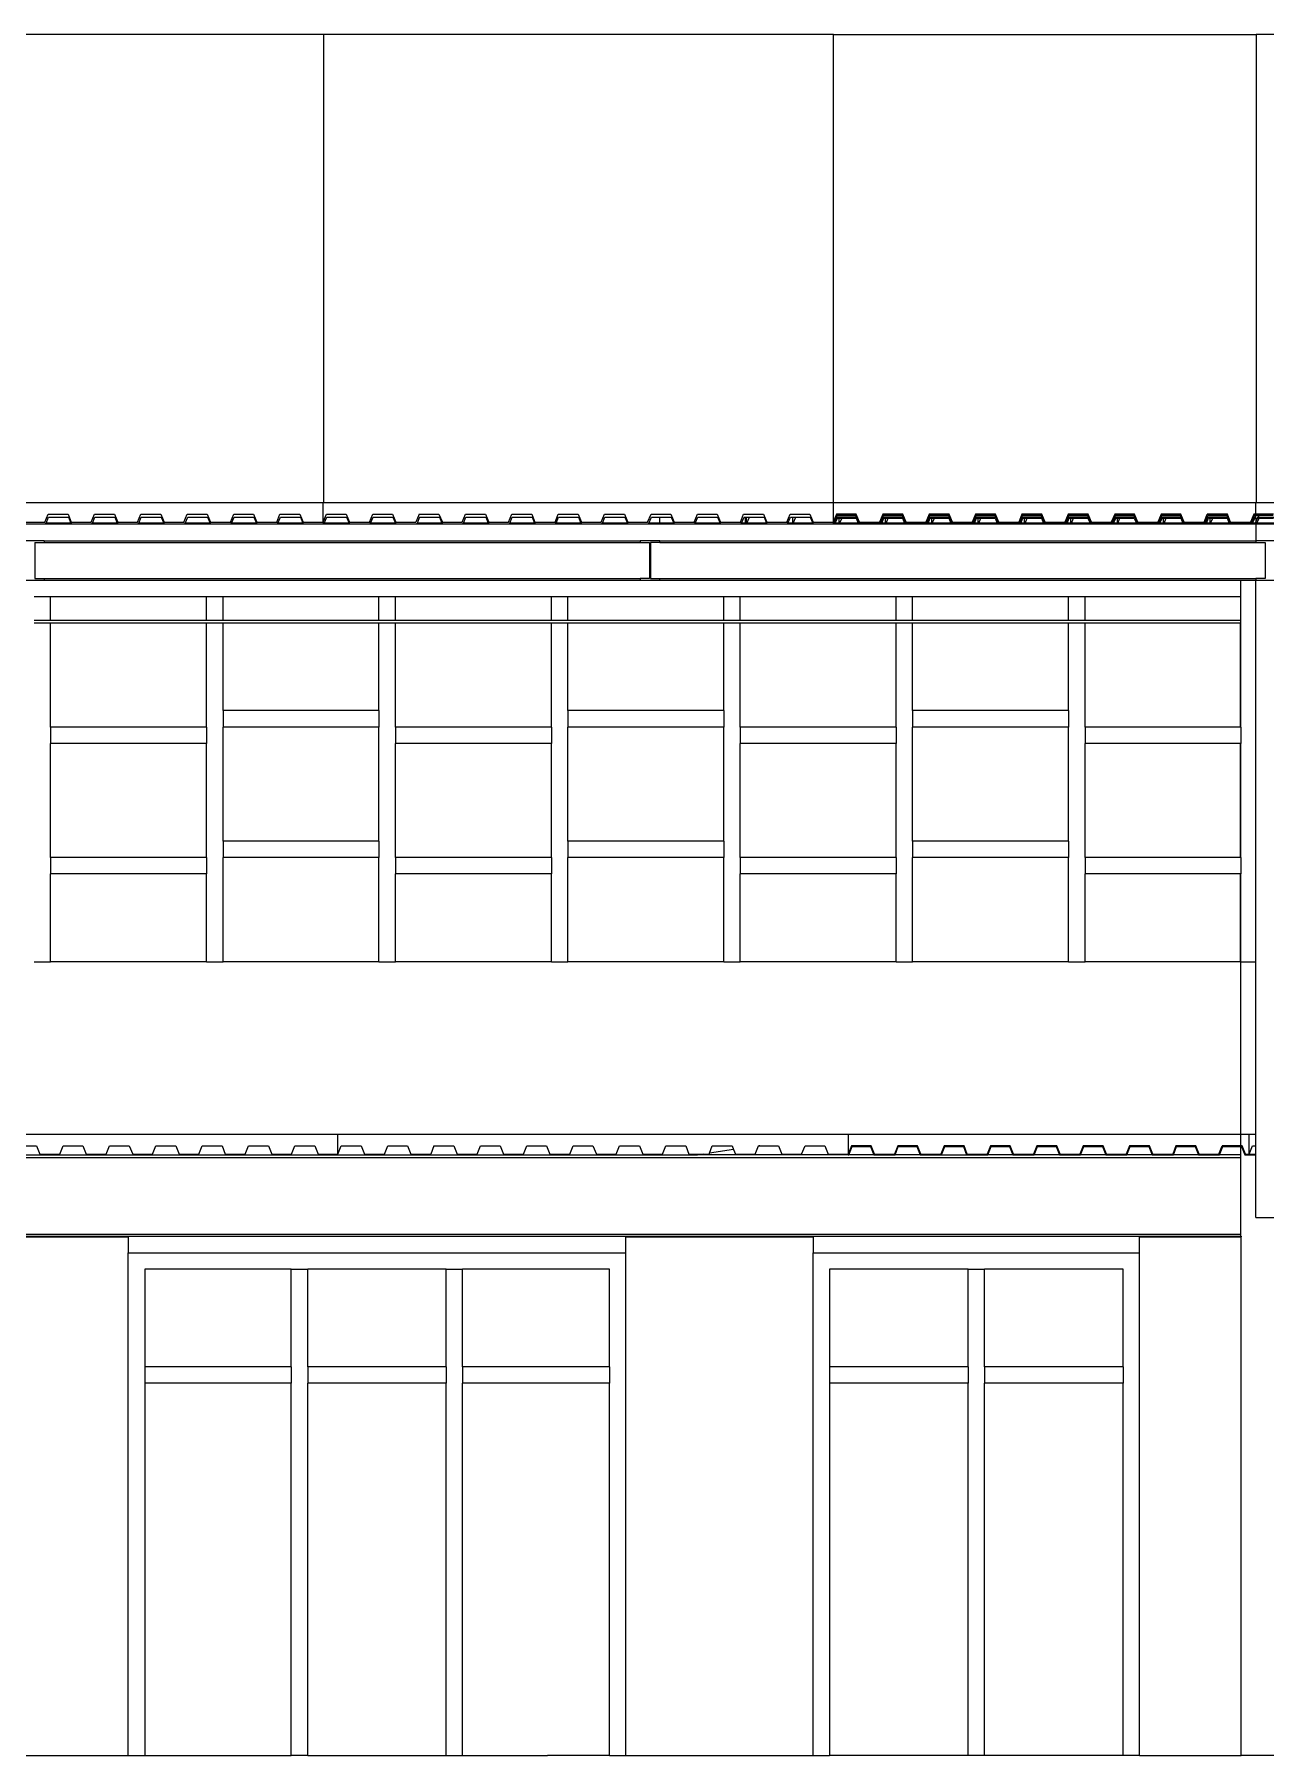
# Model space of a CAD drawing. Header units: metres. Extents: x -59 to 59, y -13 to 12.
# Drawn here: x -14.03 to -6.53, y 1.99 to 12.47 of the extents above; entities that cross this region are included whole.
import ezdxf

# ---------------------------------------------------------------- set-up
doc = ezdxf.new("R2010")
doc.units = ezdxf.units.M
doc.layers.add('SectionCutEdges', color=7, linetype='Continuous')

msp = doc.modelspace()

# ---------------------------------------------------------------- linework, layer by layer
for p, q in [((-12.269, 12.467), (-15.376, 12.467)), ((-12.269, 12.467), (-12.269, 9.616)), ((-9.163, 12.467), (-12.269, 12.467)), ((-9.163, 9.616), (-9.163, 12.467)), ((-9.163, 12.467), (-6.589, 12.467)), ((-6.589, 12.467), (-6.589, 9.616)), ((-6.47, 12.467), (-6.589, 12.467)), ((-15.376, 9.616), (-12.272, 9.616)), ((-13.966, 9.496), (-13.946, 9.546)), ((-13.946, 9.546), (-13.825, 9.546)), ((-13.825, 9.546), (-13.805, 9.496)), ((-13.684, 9.496), (-13.663, 9.546)), ((-13.663, 9.546), (-13.542, 9.546)), ((-13.542, 9.546), (-13.522, 9.496)), ((-13.401, 9.496), (-13.381, 9.546)), ((-13.381, 9.546), (-13.26, 9.546)), ((-13.26, 9.546), (-13.24, 9.496)), ((-13.119, 9.496), (-13.099, 9.546)), ((-13.099, 9.546), (-12.978, 9.546)), ((-12.978, 9.546), (-12.957, 9.496)), ((-12.836, 9.496), (-12.816, 9.546)), ((-12.816, 9.546), (-12.695, 9.546)), ((-12.695, 9.546), (-12.675, 9.496)), ((-12.554, 9.496), (-12.534, 9.546)), ((-12.534, 9.546), (-12.413, 9.546)), ((-12.413, 9.546), (-12.393, 9.496)), ((-12.272, 9.496), (-12.272, 9.616)), ((-12.272, 9.616), (-12.269, 9.616)), ((-12.269, 9.616), (-9.165, 9.616)), ((-12.269, 9.502), (-12.251, 9.546)), ((-12.251, 9.546), (-12.13, 9.546)), ((-12.13, 9.546), (-12.11, 9.496)), ((-11.989, 9.496), (-11.969, 9.546)), ((-11.969, 9.546), (-11.848, 9.546)), ((-11.848, 9.546), (-11.828, 9.496)), ((-11.687, 9.546), (-11.707, 9.496)), ((-11.687, 9.546), (-11.566, 9.546)), ((-11.566, 9.546), (-11.545, 9.496)), ((-11.424, 9.496), (-11.404, 9.546)), ((-11.404, 9.546), (-11.283, 9.546)), ((-11.283, 9.546), (-11.263, 9.496)), ((-11.142, 9.496), (-11.122, 9.546)), ((-11.122, 9.546), (-11.001, 9.546)), ((-11.001, 9.546), (-10.981, 9.496)), ((-10.859, 9.496), (-10.839, 9.546)), ((-10.839, 9.546), (-10.718, 9.546)), ((-10.718, 9.546), (-10.698, 9.496)), ((-10.577, 9.496), (-10.557, 9.546)), ((-10.557, 9.546), (-10.436, 9.546)), ((-10.436, 9.546), (-10.416, 9.496)), ((-10.295, 9.496), (-10.274, 9.546)), ((-10.274, 9.546), (-10.153, 9.546)), ((-10.153, 9.546), (-10.133, 9.496)), ((-10.012, 9.496), (-9.992, 9.546)), ((-9.992, 9.546), (-9.871, 9.546)), ((-9.871, 9.546), (-9.851, 9.496)), ((-9.73, 9.496), (-9.71, 9.546)), ((-9.71, 9.546), (-9.589, 9.546)), ((-9.589, 9.546), (-9.568, 9.496)), ((-9.447, 9.496), (-9.427, 9.546)), ((-9.427, 9.546), (-9.306, 9.546)), ((-9.306, 9.546), (-9.286, 9.496)), ((-9.165, 9.616), (-9.165, 9.496)), ((-9.165, 9.616), (-9.163, 9.616)), ((-9.145, 9.546), (-9.165, 9.496)), ((-9.163, 9.616), (-6.591, 9.616)), ((-9.161, 9.49), (-9.141, 9.54)), ((-9.024, 9.546), (-9.145, 9.546)), ((-9.141, 9.54), (-9.028, 9.54)), ((-9.028, 9.54), (-9.023, 9.528)), ((-9.004, 9.496), (-9.024, 9.546)), ((-8.862, 9.546), (-8.883, 9.496)), ((-8.879, 9.49), (-8.859, 9.54)), ((-8.741, 9.546), (-8.862, 9.546)), ((-8.859, 9.54), (-8.745, 9.54)), ((-8.745, 9.54), (-8.74, 9.528)), ((-8.721, 9.496), (-8.741, 9.546)), ((-8.58, 9.546), (-8.6, 9.496)), ((-8.596, 9.49), (-8.576, 9.54)), ((-8.459, 9.546), (-8.58, 9.546)), ((-8.576, 9.54), (-8.463, 9.54)), ((-8.463, 9.54), (-8.458, 9.528)), ((-8.439, 9.496), (-8.459, 9.546)), ((-8.298, 9.546), (-8.318, 9.496)), ((-8.314, 9.49), (-8.294, 9.54)), ((-8.177, 9.546), (-8.298, 9.546)), ((-8.294, 9.54), (-8.18, 9.54)), ((-8.18, 9.54), (-8.175, 9.528)), ((-8.156, 9.496), (-8.177, 9.546)), ((-8.015, 9.546), (-8.035, 9.496)), ((-8.031, 9.49), (-8.011, 9.54)), ((-7.894, 9.546), (-8.015, 9.546)), ((-8.011, 9.54), (-7.898, 9.54)), ((-7.898, 9.54), (-7.893, 9.528)), ((-7.874, 9.496), (-7.894, 9.546)), ((-7.733, 9.546), (-7.753, 9.496)), ((-7.749, 9.49), (-7.729, 9.54)), ((-7.612, 9.546), (-7.733, 9.546)), ((-7.729, 9.54), (-7.616, 9.54)), ((-7.616, 9.54), (-7.611, 9.528)), ((-7.592, 9.496), (-7.612, 9.546)), ((-7.45, 9.546), (-7.471, 9.496)), ((-7.467, 9.49), (-7.446, 9.54)), ((-7.329, 9.546), (-7.45, 9.546)), ((-7.446, 9.54), (-7.333, 9.54)), ((-7.333, 9.54), (-7.328, 9.528)), ((-7.309, 9.496), (-7.329, 9.546)), ((-7.168, 9.546), (-7.188, 9.496)), ((-7.184, 9.49), (-7.164, 9.54)), ((-7.047, 9.546), (-7.168, 9.546)), ((-7.164, 9.54), (-7.051, 9.54)), ((-7.051, 9.54), (-7.046, 9.528)), ((-7.027, 9.496), (-7.047, 9.546)), ((-6.906, 9.496), (-6.886, 9.546)), ((-6.902, 9.49), (-6.882, 9.54)), ((-6.764, 9.546), (-6.886, 9.546)), ((-6.882, 9.54), (-6.768, 9.54)), ((-6.768, 9.54), (-6.763, 9.528)), ((-6.744, 9.496), (-6.764, 9.546)), ((-6.603, 9.546), (-6.623, 9.496)), ((-6.619, 9.49), (-6.599, 9.54)), ((-6.591, 9.546), (-6.603, 9.546)), ((-6.599, 9.54), (-6.591, 9.54)), ((-6.591, 9.616), (-6.589, 9.616)), ((-6.591, 9.546), (-6.591, 9.616)), ((-6.571, 9.546), (-6.591, 9.546)), ((-6.591, 9.54), (-6.591, 9.546)), ((-6.591, 9.54), (-6.573, 9.54)), ((-6.591, 9.528), (-6.591, 9.54)), ((-6.589, 9.616), (-6.472, 9.616)), ((-6.578, 9.528), (-6.573, 9.54)), ((-6.573, 9.54), (-6.571, 9.546)), ((-6.573, 9.54), (-6.486, 9.54)), ((-6.482, 9.546), (-6.571, 9.546)), ((-14.087, 9.496), (-13.966, 9.496)), ((-13.962, 9.484), (-14.087, 9.484)), ((-13.962, 9.484), (-13.959, 9.49)), ((-13.804, 9.484), (-13.962, 9.484)), ((-13.959, 9.49), (-13.944, 9.528)), ((-13.807, 9.49), (-13.959, 9.49)), ((-13.944, 9.528), (-13.822, 9.528)), ((-13.822, 9.528), (-13.807, 9.49)), ((-13.807, 9.49), (-13.804, 9.484)), ((-13.805, 9.496), (-13.684, 9.496)), ((-13.679, 9.484), (-13.804, 9.484)), ((-13.679, 9.484), (-13.676, 9.49)), ((-13.522, 9.484), (-13.679, 9.484)), ((-13.676, 9.49), (-13.661, 9.528)), ((-13.525, 9.49), (-13.676, 9.49)), ((-13.661, 9.528), (-13.54, 9.528)), ((-13.54, 9.528), (-13.525, 9.49)), ((-13.525, 9.49), (-13.522, 9.484)), ((-13.522, 9.496), (-13.401, 9.496)), ((-13.397, 9.484), (-13.522, 9.484)), ((-13.397, 9.484), (-13.394, 9.49)), ((-13.24, 9.484), (-13.397, 9.484)), ((-13.394, 9.49), (-13.379, 9.528)), ((-13.242, 9.49), (-13.394, 9.49)), ((-13.379, 9.528), (-13.258, 9.528)), ((-13.258, 9.528), (-13.242, 9.49)), ((-13.242, 9.49), (-13.24, 9.484)), ((-13.24, 9.496), (-13.119, 9.496)), ((-13.114, 9.484), (-13.24, 9.484)), ((-13.114, 9.484), (-13.112, 9.49)), ((-12.957, 9.484), (-13.114, 9.484)), ((-13.112, 9.49), (-13.096, 9.528)), ((-12.96, 9.49), (-13.112, 9.49)), ((-13.096, 9.528), (-12.975, 9.528)), ((-12.975, 9.528), (-12.96, 9.49)), ((-12.96, 9.49), (-12.957, 9.484)), ((-12.957, 9.496), (-12.836, 9.496)), ((-12.832, 9.484), (-12.957, 9.484)), ((-12.832, 9.484), (-12.829, 9.49)), ((-12.675, 9.484), (-12.832, 9.484)), ((-12.829, 9.49), (-12.814, 9.528)), ((-12.678, 9.49), (-12.829, 9.49)), ((-12.814, 9.528), (-12.693, 9.528)), ((-12.693, 9.528), (-12.678, 9.49)), ((-12.678, 9.49), (-12.675, 9.484)), ((-12.675, 9.496), (-12.554, 9.496)), ((-12.55, 9.484), (-12.675, 9.484)), ((-12.55, 9.484), (-12.547, 9.49)), ((-12.392, 9.484), (-12.55, 9.484)), ((-12.547, 9.49), (-12.531, 9.528)), ((-12.395, 9.49), (-12.547, 9.49)), ((-12.531, 9.528), (-12.41, 9.528)), ((-12.41, 9.528), (-12.395, 9.49)), ((-12.395, 9.49), (-12.392, 9.484)), ((-12.393, 9.496), (-12.272, 9.496)), ((-12.269, 9.484), (-12.392, 9.484)), ((-12.272, 9.496), (-12.269, 9.502)), ((-12.269, 9.484), (-12.269, 9.502)), ((-12.267, 9.484), (-12.269, 9.484)), ((-12.267, 9.484), (-12.264, 9.49)), ((-12.11, 9.484), (-12.267, 9.484)), ((-12.264, 9.49), (-12.249, 9.528)), ((-12.113, 9.49), (-12.264, 9.49)), ((-12.249, 9.528), (-12.128, 9.528)), ((-12.128, 9.528), (-12.113, 9.49)), ((-12.113, 9.49), (-12.11, 9.484)), ((-12.11, 9.496), (-11.989, 9.496)), ((-11.985, 9.484), (-12.11, 9.484)), ((-11.985, 9.484), (-11.982, 9.49)), ((-11.828, 9.484), (-11.985, 9.484)), ((-11.982, 9.49), (-11.967, 9.528)), ((-11.83, 9.49), (-11.982, 9.49)), ((-11.967, 9.528), (-11.846, 9.528)), ((-11.846, 9.528), (-11.83, 9.49)), ((-11.83, 9.49), (-11.828, 9.484)), ((-11.828, 9.496), (-11.707, 9.496)), ((-11.702, 9.484), (-11.828, 9.484)), ((-11.699, 9.49), (-11.702, 9.484)), ((-11.545, 9.484), (-11.702, 9.484)), ((-11.684, 9.528), (-11.699, 9.49)), ((-11.548, 9.49), (-11.699, 9.49)), ((-11.684, 9.528), (-11.563, 9.528)), ((-11.563, 9.528), (-11.548, 9.49)), ((-11.548, 9.49), (-11.545, 9.484)), ((-11.545, 9.496), (-11.424, 9.496)), ((-11.42, 9.484), (-11.545, 9.484)), ((-11.42, 9.484), (-11.417, 9.49)), ((-11.263, 9.484), (-11.42, 9.484)), ((-11.417, 9.49), (-11.402, 9.528)), ((-11.266, 9.49), (-11.417, 9.49)), ((-11.402, 9.528), (-11.281, 9.528)), ((-11.281, 9.528), (-11.266, 9.49)), ((-11.266, 9.49), (-11.263, 9.484)), ((-11.263, 9.496), (-11.142, 9.496)), ((-11.137, 9.484), (-11.263, 9.484)), ((-11.137, 9.484), (-11.135, 9.49)), ((-10.98, 9.484), (-11.137, 9.484)), ((-11.135, 9.49), (-11.119, 9.528)), ((-10.983, 9.49), (-11.135, 9.49)), ((-11.119, 9.528), (-10.998, 9.528)), ((-10.998, 9.528), (-10.983, 9.49)), ((-10.983, 9.49), (-10.98, 9.484)), ((-10.981, 9.496), (-10.859, 9.496)), ((-10.855, 9.484), (-10.98, 9.484)), ((-10.855, 9.484), (-10.852, 9.49)), ((-10.698, 9.484), (-10.855, 9.484)), ((-10.852, 9.49), (-10.837, 9.528)), ((-10.701, 9.49), (-10.852, 9.49)), ((-10.837, 9.528), (-10.716, 9.528)), ((-10.716, 9.528), (-10.701, 9.49)), ((-10.701, 9.49), (-10.698, 9.484)), ((-10.698, 9.496), (-10.577, 9.496)), ((-10.573, 9.484), (-10.698, 9.484)), ((-10.573, 9.484), (-10.57, 9.49)), ((-10.415, 9.484), (-10.573, 9.484)), ((-10.57, 9.49), (-10.555, 9.528)), ((-10.418, 9.49), (-10.57, 9.49)), ((-10.555, 9.528), (-10.434, 9.528)), ((-10.434, 9.528), (-10.418, 9.49)), ((-10.418, 9.49), (-10.415, 9.484)), ((-10.416, 9.496), (-10.295, 9.496)), ((-10.29, 9.484), (-10.415, 9.484)), ((-10.29, 9.484), (-10.287, 9.49)), ((-10.133, 9.484), (-10.29, 9.484)), ((-10.287, 9.49), (-10.272, 9.528)), ((-10.221, 9.49), (-10.287, 9.49)), ((-10.272, 9.528), (-10.221, 9.528)), ((-10.221, 9.49), (-10.221, 9.528)), ((-10.221, 9.528), (-10.151, 9.528)), ((-10.136, 9.49), (-10.221, 9.49)), ((-10.151, 9.528), (-10.136, 9.49)), ((-10.136, 9.49), (-10.133, 9.484)), ((-10.133, 9.496), (-10.012, 9.496)), ((-10.008, 9.484), (-10.133, 9.484)), ((-10.008, 9.484), (-10.005, 9.49)), ((-9.851, 9.484), (-10.008, 9.484)), ((-10.005, 9.49), (-9.99, 9.528)), ((-9.853, 9.49), (-10.005, 9.49)), ((-9.99, 9.528), (-9.869, 9.528)), ((-9.869, 9.528), (-9.853, 9.49)), ((-9.853, 9.49), (-9.851, 9.484)), ((-9.851, 9.496), (-9.73, 9.496)), ((-9.725, 9.484), (-9.851, 9.484)), ((-9.725, 9.484), (-9.723, 9.49)), ((-9.568, 9.484), (-9.725, 9.484)), ((-9.723, 9.49), (-9.707, 9.528)), ((-9.695, 9.49), (-9.723, 9.49)), ((-9.707, 9.528), (-9.698, 9.528)), ((-9.698, 9.496), (-9.698, 9.528)), ((-9.698, 9.528), (-9.695, 9.528)), ((-9.698, 9.496), (-9.695, 9.502)), ((-9.695, 9.528), (-9.695, 9.502)), ((-9.695, 9.528), (-9.675, 9.528)), ((-9.695, 9.502), (-9.695, 9.49)), ((-9.69, 9.49), (-9.695, 9.49)), ((-9.69, 9.49), (-9.675, 9.528)), ((-9.571, 9.49), (-9.69, 9.49)), ((-9.675, 9.528), (-9.586, 9.528)), ((-9.586, 9.528), (-9.571, 9.49)), ((-9.571, 9.49), (-9.568, 9.484)), ((-9.568, 9.496), (-9.447, 9.496)), ((-9.443, 9.484), (-9.568, 9.484)), ((-9.443, 9.484), (-9.44, 9.49)), ((-9.286, 9.484), (-9.443, 9.484)), ((-9.44, 9.49), (-9.425, 9.528)), ((-9.413, 9.49), (-9.44, 9.49)), ((-9.425, 9.528), (-9.413, 9.528)), ((-9.413, 9.528), (-9.413, 9.49)), ((-9.413, 9.528), (-9.393, 9.528)), ((-9.408, 9.49), (-9.413, 9.49)), ((-9.408, 9.49), (-9.393, 9.528)), ((-9.289, 9.49), (-9.408, 9.49)), ((-9.393, 9.528), (-9.304, 9.528)), ((-9.304, 9.528), (-9.289, 9.49)), ((-9.289, 9.49), (-9.286, 9.484)), ((-9.286, 9.496), (-9.165, 9.496)), ((-9.163, 9.484), (-9.286, 9.484)), ((-9.165, 9.496), (-9.165, 9.49)), ((-9.165, 9.49), (-9.163, 9.49)), ((-9.163, 9.49), (-9.163, 9.484)), ((-9.163, 9.49), (-9.161, 9.49)), ((-9.161, 9.484), (-9.163, 9.484)), ((-9.142, 9.528), (-9.161, 9.484)), ((-9.154, 9.484), (-9.161, 9.484)), ((-9.16, 9.49), (-9.16, 9.493)), ((-9.154, 9.484), (-9.152, 9.49)), ((-9.01, 9.484), (-9.154, 9.484)), ((-9.152, 9.49), (-9.139, 9.522)), ((-9.131, 9.49), (-9.152, 9.49)), ((-9.023, 9.528), (-9.142, 9.528)), ((-9.139, 9.522), (-9.131, 9.522)), ((-9.131, 9.522), (-9.131, 9.49)), ((-9.131, 9.522), (-9.113, 9.522)), ((-9.126, 9.49), (-9.131, 9.49)), ((-9.113, 9.522), (-9.126, 9.49)), ((-9.012, 9.49), (-9.126, 9.49)), ((-9.113, 9.522), (-9.025, 9.522)), ((-9.025, 9.522), (-9.012, 9.49)), ((-9.023, 9.528), (-9.008, 9.49)), ((-9.012, 9.49), (-9.01, 9.484)), ((-9.003, 9.484), (-9.01, 9.484)), ((-9.008, 9.49), (-9.006, 9.49)), ((-9.003, 9.484), (-9.006, 9.49)), ((-9.006, 9.49), (-8.879, 9.49)), ((-9.004, 9.496), (-8.883, 9.496)), ((-8.878, 9.484), (-9.003, 9.484)), ((-8.86, 9.528), (-8.878, 9.484)), ((-8.872, 9.484), (-8.878, 9.484)), ((-8.872, 9.484), (-8.869, 9.49)), ((-8.727, 9.484), (-8.872, 9.484)), ((-8.869, 9.49), (-8.856, 9.522)), ((-8.848, 9.49), (-8.869, 9.49)), ((-8.74, 9.528), (-8.86, 9.528)), ((-8.856, 9.522), (-8.848, 9.522)), ((-8.848, 9.522), (-8.848, 9.49)), ((-8.848, 9.522), (-8.83, 9.522)), ((-8.843, 9.49), (-8.848, 9.49)), ((-8.843, 9.49), (-8.83, 9.522)), ((-8.73, 9.49), (-8.843, 9.49)), ((-8.83, 9.522), (-8.743, 9.522)), ((-8.743, 9.522), (-8.73, 9.49)), ((-8.74, 9.528), (-8.725, 9.49)), ((-8.73, 9.49), (-8.727, 9.484)), ((-8.721, 9.484), (-8.727, 9.484)), ((-8.725, 9.49), (-8.724, 9.49)), ((-8.721, 9.484), (-8.724, 9.49)), ((-8.724, 9.49), (-8.596, 9.49)), ((-8.721, 9.496), (-8.6, 9.496)), ((-8.596, 9.484), (-8.721, 9.484)), ((-8.578, 9.528), (-8.596, 9.484)), ((-8.589, 9.484), (-8.596, 9.484)), ((-8.589, 9.484), (-8.587, 9.49)), ((-8.445, 9.484), (-8.589, 9.484)), ((-8.587, 9.49), (-8.574, 9.522)), ((-8.566, 9.49), (-8.587, 9.49)), ((-8.458, 9.528), (-8.578, 9.528)), ((-8.574, 9.522), (-8.566, 9.522)), ((-8.566, 9.522), (-8.566, 9.49)), ((-8.566, 9.522), (-8.548, 9.522)), ((-8.561, 9.49), (-8.566, 9.49)), ((-8.561, 9.49), (-8.548, 9.522)), ((-8.448, 9.49), (-8.561, 9.49)), ((-8.548, 9.522), (-8.461, 9.522)), ((-8.461, 9.522), (-8.448, 9.49)), ((-8.458, 9.528), (-8.443, 9.49)), ((-8.448, 9.49), (-8.445, 9.484)), ((-8.439, 9.484), (-8.445, 9.484)), ((-8.443, 9.49), (-8.441, 9.49)), ((-8.439, 9.484), (-8.441, 9.49)), ((-8.441, 9.49), (-8.314, 9.49)), ((-8.439, 9.496), (-8.318, 9.496)), ((-8.313, 9.484), (-8.439, 9.484)), ((-8.295, 9.528), (-8.313, 9.484)), ((-8.307, 9.484), (-8.313, 9.484)), ((-8.307, 9.484), (-8.304, 9.49)), ((-8.162, 9.484), (-8.307, 9.484)), ((-8.304, 9.49), (-8.291, 9.522)), ((-8.283, 9.49), (-8.304, 9.49)), ((-8.175, 9.528), (-8.295, 9.528)), ((-8.291, 9.522), (-8.283, 9.522)), ((-8.283, 9.522), (-8.283, 9.49)), ((-8.283, 9.522), (-8.265, 9.522)), ((-8.278, 9.49), (-8.283, 9.49)), ((-8.278, 9.49), (-8.265, 9.522)), ((-8.165, 9.49), (-8.278, 9.49)), ((-8.265, 9.522), (-8.178, 9.522)), ((-8.178, 9.522), (-8.165, 9.49)), ((-8.175, 9.528), (-8.16, 9.49)), ((-8.165, 9.49), (-8.162, 9.484)), ((-8.156, 9.484), (-8.162, 9.484)), ((-8.16, 9.49), (-8.159, 9.49)), ((-8.156, 9.484), (-8.159, 9.49)), ((-8.159, 9.49), (-8.031, 9.49)), ((-8.156, 9.496), (-8.035, 9.496)), ((-8.031, 9.484), (-8.156, 9.484)), ((-8.013, 9.528), (-8.031, 9.484)), ((-8.025, 9.484), (-8.031, 9.484)), ((-8.025, 9.484), (-8.022, 9.49)), ((-7.88, 9.484), (-8.025, 9.484)), ((-8.022, 9.49), (-8.009, 9.522)), ((-8.001, 9.49), (-8.022, 9.49)), ((-7.893, 9.528), (-8.013, 9.528)), ((-8.009, 9.522), (-8.001, 9.522)), ((-8.001, 9.522), (-8.001, 9.49)), ((-8.001, 9.522), (-7.983, 9.522)), ((-7.996, 9.49), (-8.001, 9.49)), ((-7.996, 9.49), (-7.983, 9.522)), ((-7.883, 9.49), (-7.996, 9.49)), ((-7.983, 9.522), (-7.896, 9.522)), ((-7.896, 9.522), (-7.883, 9.49)), ((-7.893, 9.528), (-7.878, 9.49)), ((-7.883, 9.49), (-7.88, 9.484)), ((-7.874, 9.484), (-7.88, 9.484)), ((-7.878, 9.49), (-7.877, 9.49)), ((-7.874, 9.484), (-7.877, 9.49)), ((-7.877, 9.49), (-7.749, 9.49)), ((-7.874, 9.496), (-7.753, 9.496)), ((-7.748, 9.484), (-7.874, 9.484)), ((-7.73, 9.528), (-7.748, 9.484)), ((-7.742, 9.484), (-7.748, 9.484)), ((-7.742, 9.484), (-7.739, 9.49)), ((-7.598, 9.484), (-7.742, 9.484)), ((-7.739, 9.49), (-7.727, 9.522)), ((-7.719, 9.49), (-7.739, 9.49)), ((-7.611, 9.528), (-7.73, 9.528)), ((-7.727, 9.522), (-7.719, 9.522)), ((-7.719, 9.522), (-7.719, 9.49)), ((-7.719, 9.522), (-7.701, 9.522)), ((-7.714, 9.49), (-7.719, 9.49)), ((-7.714, 9.49), (-7.701, 9.522)), ((-7.6, 9.49), (-7.714, 9.49)), ((-7.701, 9.522), (-7.613, 9.522)), ((-7.613, 9.522), (-7.6, 9.49)), ((-7.611, 9.528), (-7.595, 9.49)), ((-7.6, 9.49), (-7.598, 9.484)), ((-7.591, 9.484), (-7.598, 9.484)), ((-7.595, 9.49), (-7.594, 9.49)), ((-7.591, 9.484), (-7.594, 9.49)), ((-7.594, 9.49), (-7.467, 9.49)), ((-7.592, 9.496), (-7.471, 9.496)), ((-7.466, 9.484), (-7.591, 9.484)), ((-7.448, 9.528), (-7.466, 9.484)), ((-7.46, 9.484), (-7.466, 9.484)), ((-7.46, 9.484), (-7.457, 9.49)), ((-7.315, 9.484), (-7.46, 9.484)), ((-7.457, 9.49), (-7.444, 9.522)), ((-7.436, 9.49), (-7.457, 9.49)), ((-7.328, 9.528), (-7.448, 9.528)), ((-7.444, 9.522), (-7.436, 9.522)), ((-7.436, 9.522), (-7.436, 9.49)), ((-7.436, 9.522), (-7.418, 9.522)), ((-7.431, 9.49), (-7.436, 9.49)), ((-7.431, 9.49), (-7.418, 9.522)), ((-7.318, 9.49), (-7.431, 9.49)), ((-7.418, 9.522), (-7.331, 9.522)), ((-7.331, 9.522), (-7.318, 9.49)), ((-7.328, 9.528), (-7.313, 9.49)), ((-7.318, 9.49), (-7.315, 9.484)), ((-7.309, 9.484), (-7.315, 9.484)), ((-7.313, 9.49), (-7.312, 9.49)), ((-7.309, 9.484), (-7.312, 9.49)), ((-7.312, 9.49), (-7.184, 9.49)), ((-7.309, 9.496), (-7.188, 9.496)), ((-7.184, 9.484), (-7.309, 9.484)), ((-7.166, 9.528), (-7.184, 9.484)), ((-7.177, 9.484), (-7.184, 9.484)), ((-7.177, 9.484), (-7.175, 9.49)), ((-7.033, 9.484), (-7.177, 9.484)), ((-7.175, 9.49), (-7.162, 9.522)), ((-7.154, 9.49), (-7.175, 9.49)), ((-7.046, 9.528), (-7.166, 9.528)), ((-7.162, 9.522), (-7.154, 9.522)), ((-7.154, 9.522), (-7.154, 9.49)), ((-7.154, 9.522), (-7.136, 9.522)), ((-7.149, 9.49), (-7.154, 9.49)), ((-7.149, 9.49), (-7.136, 9.522)), ((-7.036, 9.49), (-7.149, 9.49)), ((-7.136, 9.522), (-7.048, 9.522)), ((-7.048, 9.522), (-7.036, 9.49)), ((-7.046, 9.528), (-7.031, 9.49)), ((-7.036, 9.49), (-7.033, 9.484)), ((-7.027, 9.484), (-7.033, 9.484)), ((-7.031, 9.49), (-7.029, 9.49)), ((-7.027, 9.484), (-7.029, 9.49)), ((-7.029, 9.49), (-6.902, 9.49)), ((-7.027, 9.496), (-6.906, 9.496)), ((-6.901, 9.484), (-7.027, 9.484)), ((-6.901, 9.484), (-6.883, 9.528)), ((-6.895, 9.484), (-6.901, 9.484)), ((-6.895, 9.484), (-6.892, 9.49)), ((-6.75, 9.484), (-6.895, 9.484)), ((-6.892, 9.49), (-6.879, 9.522)), ((-6.871, 9.49), (-6.892, 9.49)), ((-6.763, 9.528), (-6.883, 9.528)), ((-6.879, 9.522), (-6.871, 9.522)), ((-6.871, 9.522), (-6.871, 9.49)), ((-6.871, 9.522), (-6.853, 9.522)), ((-6.866, 9.49), (-6.871, 9.49)), ((-6.866, 9.49), (-6.853, 9.522)), ((-6.753, 9.49), (-6.866, 9.49)), ((-6.853, 9.522), (-6.766, 9.522)), ((-6.766, 9.522), (-6.753, 9.49)), ((-6.763, 9.528), (-6.748, 9.49)), ((-6.753, 9.49), (-6.75, 9.484)), ((-6.744, 9.484), (-6.75, 9.484)), ((-6.748, 9.49), (-6.747, 9.49)), ((-6.744, 9.484), (-6.747, 9.49)), ((-6.747, 9.49), (-6.619, 9.49)), ((-6.744, 9.496), (-6.623, 9.496)), ((-6.619, 9.484), (-6.744, 9.484)), ((-6.601, 9.528), (-6.619, 9.484)), ((-6.613, 9.484), (-6.619, 9.484)), ((-6.613, 9.484), (-6.61, 9.49)), ((-6.591, 9.484), (-6.613, 9.484)), ((-6.61, 9.49), (-6.597, 9.522)), ((-6.591, 9.49), (-6.61, 9.49)), ((-6.591, 9.528), (-6.601, 9.528)), ((-6.597, 9.522), (-6.591, 9.522)), ((-6.591, 9.522), (-6.591, 9.528)), ((-6.591, 9.522), (-6.591, 9.496)), ((-6.591, 9.496), (-6.589, 9.502)), ((-6.591, 9.496), (-6.591, 9.49)), ((-6.591, 9.49), (-6.591, 9.484)), ((-6.589, 9.49), (-6.591, 9.49)), ((-6.591, 9.484), (-6.591, 9.384)), ((-6.589, 9.484), (-6.591, 9.484)), ((-6.589, 9.502), (-6.581, 9.522)), ((-6.589, 9.49), (-6.589, 9.502)), ((-6.589, 9.484), (-6.589, 9.49)), ((-6.587, 9.484), (-6.589, 9.484)), ((-6.587, 9.484), (-6.584, 9.49)), ((-6.471, 9.484), (-6.587, 9.484)), ((-6.584, 9.49), (-6.571, 9.522)), ((-6.471, 9.49), (-6.584, 9.49)), ((-6.581, 9.522), (-6.578, 9.528)), ((-6.581, 9.522), (-6.571, 9.522)), ((-6.569, 9.528), (-6.578, 9.528)), ((-6.571, 9.522), (-6.569, 9.528)), ((-6.571, 9.522), (-6.484, 9.522)), ((-6.569, 9.528), (-6.481, 9.528)), ((-13.971, 9.384), (-14.091, 9.384)), ((-14.028, 9.374), (-13.971, 9.374)), ((-14.028, 9.374), (-14.028, 9.153)), ((-13.971, 9.384), (-10.341, 9.384)), ((-13.971, 9.384), (-13.971, 9.374)), ((-13.971, 9.374), (-10.341, 9.374)), ((-10.341, 9.384), (-10.341, 9.374)), ((-10.221, 9.384), (-10.341, 9.384)), ((-10.341, 9.374), (-10.284, 9.374)), ((-10.284, 9.374), (-10.284, 9.153)), ((-10.278, 9.374), (-10.278, 9.153)), ((-10.221, 9.374), (-10.278, 9.374)), ((-10.221, 9.374), (-10.221, 9.384)), ((-10.221, 9.384), (-6.591, 9.384)), ((-10.221, 9.374), (-6.591, 9.374)), ((-6.591, 9.384), (-6.591, 9.374)), ((-6.471, 9.384), (-6.591, 9.384)), ((-6.591, 9.374), (-6.534, 9.374)), ((-6.534, 9.374), (-6.534, 9.153)), ((-14.091, 9.144), (-13.971, 9.144)), ((-14.028, 9.153), (-13.971, 9.153)), ((-13.971, 9.153), (-10.341, 9.153)), ((-13.971, 9.153), (-13.971, 9.144)), ((-13.971, 9.144), (-10.341, 9.144)), ((-10.341, 9.153), (-10.341, 9.144)), ((-10.284, 9.153), (-10.341, 9.153)), ((-10.341, 9.144), (-10.221, 9.144)), ((-10.278, 9.153), (-10.221, 9.153)), ((-10.221, 9.144), (-10.221, 9.153)), ((-10.221, 9.153), (-6.591, 9.153)), ((-10.221, 9.144), (-6.681, 9.144)), ((-6.681, 9.144), (-6.591, 9.144)), ((-6.681, 9.044), (-6.681, 9.144)), ((-6.591, 9.153), (-6.591, 9.144)), ((-6.534, 9.153), (-6.591, 9.153)), ((-6.591, 9.144), (-6.471, 9.144)), ((-6.591, 6.819), (-6.591, 9.144)), ((-14.031, 9.044), (-13.931, 9.044)), ((-13.931, 8.9), (-13.931, 9.044)), ((-13.931, 9.044), (-12.981, 9.044)), ((-12.981, 9.044), (-12.881, 9.044)), ((-12.981, 8.9), (-12.981, 9.044)), ((-12.881, 8.9), (-12.881, 9.044)), ((-12.881, 9.044), (-11.931, 9.044)), ((-11.931, 9.044), (-11.831, 9.044)), ((-11.931, 8.9), (-11.931, 9.044)), ((-11.831, 8.9), (-11.831, 9.044)), ((-11.831, 9.044), (-10.881, 9.044)), ((-10.881, 9.044), (-10.781, 9.044)), ((-10.881, 8.9), (-10.881, 9.044)), ((-10.781, 8.9), (-10.781, 9.044)), ((-10.781, 9.044), (-9.831, 9.044)), ((-9.831, 9.044), (-9.731, 9.044)), ((-9.831, 8.9), (-9.831, 9.044)), ((-9.731, 8.9), (-9.731, 9.044)), ((-9.731, 9.044), (-8.781, 9.044)), ((-8.781, 9.044), (-8.681, 9.044)), ((-8.781, 8.9), (-8.781, 9.044)), ((-8.681, 8.9), (-8.681, 9.044)), ((-8.681, 9.044), (-7.731, 9.044)), ((-7.731, 9.044), (-7.631, 9.044)), ((-7.731, 8.9), (-7.731, 9.044)), ((-7.631, 8.9), (-7.631, 9.044)), ((-7.631, 9.044), (-6.681, 9.044)), ((-6.681, 8.9), (-6.681, 9.044)), ((-14.031, 8.9), (-13.931, 8.9)), ((-14.031, 8.884), (-13.931, 8.884)), ((-13.931, 8.9), (-12.981, 8.9)), ((-13.931, 8.249), (-13.931, 8.884)), ((-13.931, 8.884), (-12.981, 8.884)), ((-12.981, 8.9), (-12.881, 8.9)), ((-12.981, 8.249), (-12.981, 8.884)), ((-12.981, 8.884), (-12.881, 8.884)), ((-12.881, 8.9), (-11.931, 8.9)), ((-12.881, 8.349), (-12.881, 8.884)), ((-12.881, 8.884), (-11.931, 8.884)), ((-11.931, 8.9), (-11.831, 8.9)), ((-11.931, 8.349), (-11.931, 8.884)), ((-11.931, 8.884), (-11.831, 8.884)), ((-11.831, 8.9), (-10.881, 8.9)), ((-11.831, 8.249), (-11.831, 8.884)), ((-11.831, 8.884), (-10.881, 8.884)), ((-10.881, 8.9), (-10.781, 8.9)), ((-10.881, 8.249), (-10.881, 8.884)), ((-10.881, 8.884), (-10.781, 8.884)), ((-10.781, 8.9), (-9.831, 8.9)), ((-10.781, 8.349), (-10.781, 8.884)), ((-10.781, 8.884), (-9.831, 8.884)), ((-9.831, 8.9), (-9.731, 8.9)), ((-9.831, 8.349), (-9.831, 8.884)), ((-9.831, 8.884), (-9.731, 8.884)), ((-9.731, 8.9), (-8.781, 8.9)), ((-9.731, 8.249), (-9.731, 8.884)), ((-9.731, 8.884), (-8.781, 8.884)), ((-8.781, 8.9), (-8.681, 8.9)), ((-8.781, 8.249), (-8.781, 8.884)), ((-8.781, 8.884), (-8.681, 8.884)), ((-8.681, 8.9), (-7.731, 8.9)), ((-8.681, 8.349), (-8.681, 8.884)), ((-8.681, 8.884), (-7.731, 8.884)), ((-7.731, 8.9), (-7.631, 8.9)), ((-7.731, 8.349), (-7.731, 8.884)), ((-7.731, 8.884), (-7.631, 8.884)), ((-7.631, 8.9), (-6.681, 8.9)), ((-7.631, 8.249), (-7.631, 8.884)), ((-7.631, 8.884), (-6.684, 8.884)), ((-6.684, 8.249), (-6.684, 8.884)), ((-6.684, 8.884), (-6.681, 8.884)), ((-6.681, 8.884), (-6.681, 8.9)), ((-6.681, 8.249), (-6.681, 8.884)), ((-11.931, 8.349), (-12.881, 8.349)), ((-12.881, 8.349), (-12.881, 8.249)), ((-11.931, 8.349), (-11.931, 8.249)), ((-9.831, 8.349), (-10.781, 8.349)), ((-10.781, 8.349), (-10.781, 8.249)), ((-9.831, 8.349), (-9.831, 8.249)), ((-7.731, 8.349), (-8.681, 8.349)), ((-8.681, 8.349), (-8.681, 8.249)), ((-7.731, 8.349), (-7.731, 8.249)), ((-12.981, 8.249), (-13.931, 8.249)), ((-13.931, 8.249), (-13.931, 8.149)), ((-12.981, 8.249), (-12.981, 8.149)), ((-12.881, 7.555), (-12.881, 8.249)), ((-11.931, 8.249), (-12.881, 8.249)), ((-11.931, 7.555), (-11.931, 8.249)), ((-10.881, 8.249), (-11.831, 8.249)), ((-11.831, 8.249), (-11.831, 8.149)), ((-10.881, 8.249), (-10.881, 8.149)), ((-9.831, 8.249), (-10.781, 8.249)), ((-10.781, 7.555), (-10.781, 8.249)), ((-9.831, 7.555), (-9.831, 8.249)), ((-8.781, 8.249), (-9.731, 8.249)), ((-9.731, 8.249), (-9.731, 8.149)), ((-8.781, 8.249), (-8.781, 8.149)), ((-7.731, 8.249), (-8.681, 8.249)), ((-8.681, 7.555), (-8.681, 8.249)), ((-7.731, 7.555), (-7.731, 8.249)), ((-7.631, 8.249), (-7.631, 8.149)), ((-6.684, 8.249), (-7.631, 8.249)), ((-6.681, 8.249), (-6.684, 8.249)), ((-6.681, 8.249), (-6.681, 8.149)), ((-13.931, 7.455), (-13.931, 8.149)), ((-12.981, 8.149), (-13.931, 8.149)), ((-12.981, 7.455), (-12.981, 8.149)), ((-11.831, 7.455), (-11.831, 8.149)), ((-10.881, 8.149), (-11.831, 8.149)), ((-10.881, 7.455), (-10.881, 8.149)), ((-8.781, 8.149), (-9.731, 8.149)), ((-9.731, 7.455), (-9.731, 8.149)), ((-8.781, 7.455), (-8.781, 8.149)), ((-7.631, 7.455), (-7.631, 8.149)), ((-6.684, 8.149), (-7.631, 8.149)), ((-6.684, 7.455), (-6.684, 8.149)), ((-6.681, 8.149), (-6.684, 8.149)), ((-6.681, 7.455), (-6.681, 8.149)), ((-11.931, 7.555), (-12.881, 7.555)), ((-12.881, 7.555), (-12.881, 7.455)), ((-11.931, 7.555), (-11.931, 7.455)), ((-9.831, 7.555), (-10.781, 7.555)), ((-10.781, 7.555), (-10.781, 7.455)), ((-9.831, 7.555), (-9.831, 7.455)), ((-7.731, 7.555), (-8.681, 7.555)), ((-8.681, 7.555), (-8.681, 7.455)), ((-7.731, 7.555), (-7.731, 7.455)), ((-12.981, 7.455), (-13.931, 7.455)), ((-13.931, 7.455), (-13.931, 7.355)), ((-12.981, 7.455), (-12.981, 7.355)), ((-12.881, 6.819), (-12.881, 7.455)), ((-11.931, 7.455), (-12.881, 7.455)), ((-11.931, 6.819), (-11.931, 7.455)), ((-10.881, 7.455), (-11.831, 7.455)), ((-11.831, 7.455), (-11.831, 7.355)), ((-10.881, 7.455), (-10.881, 7.355)), ((-9.831, 7.455), (-10.781, 7.455)), ((-10.781, 6.819), (-10.781, 7.455)), ((-9.831, 6.819), (-9.831, 7.455)), ((-8.781, 7.455), (-9.731, 7.455)), ((-9.731, 7.455), (-9.731, 7.355)), ((-8.781, 7.455), (-8.781, 7.355)), ((-7.731, 7.455), (-8.681, 7.455)), ((-8.681, 6.819), (-8.681, 7.455)), ((-7.731, 6.819), (-7.731, 7.455)), ((-7.631, 7.455), (-7.631, 7.355)), ((-6.684, 7.455), (-7.631, 7.455)), ((-6.681, 7.455), (-6.684, 7.455)), ((-6.681, 7.455), (-6.681, 7.355)), ((-13.931, 6.819), (-13.931, 7.355)), ((-12.981, 7.355), (-13.931, 7.355)), ((-12.981, 6.819), (-12.981, 7.355)), ((-11.831, 6.819), (-11.831, 7.355)), ((-10.881, 7.355), (-11.831, 7.355)), ((-10.881, 6.819), (-10.881, 7.355)), ((-8.781, 7.355), (-9.731, 7.355)), ((-9.731, 6.819), (-9.731, 7.355)), ((-8.781, 6.819), (-8.781, 7.355)), ((-7.631, 6.819), (-7.631, 7.355)), ((-6.684, 7.355), (-7.631, 7.355)), ((-6.684, 6.819), (-6.684, 7.355)), ((-6.681, 7.355), (-6.684, 7.355)), ((-6.681, 6.819), (-6.681, 7.355)), ((-14.031, 6.819), (-13.931, 6.819)), ((-12.981, 6.819), (-13.931, 6.819)), ((-12.981, 6.819), (-12.881, 6.819)), ((-11.931, 6.819), (-12.881, 6.819)), ((-11.931, 6.819), (-11.831, 6.819)), ((-10.881, 6.819), (-11.831, 6.819)), ((-10.881, 6.819), (-10.781, 6.819)), ((-9.831, 6.819), (-10.781, 6.819)), ((-9.831, 6.819), (-9.731, 6.819)), ((-8.781, 6.819), (-9.731, 6.819)), ((-8.781, 6.819), (-8.681, 6.819)), ((-7.731, 6.819), (-8.681, 6.819)), ((-7.731, 6.819), (-7.631, 6.819)), ((-6.684, 6.819), (-7.631, 6.819)), ((-6.681, 6.819), (-6.684, 6.819)), ((-6.681, 5.769), (-6.681, 6.819)), ((-6.681, 6.819), (-6.591, 6.819)), ((-6.591, 5.769), (-6.591, 6.819)), ((-15.287, 5.769), (-12.181, 5.769)), ((-12.181, 5.649), (-12.181, 5.769)), ((-12.181, 5.769), (-9.074, 5.769)), ((-9.074, 5.769), (-9.074, 5.649)), ((-9.074, 5.769), (-6.681, 5.769)), ((-6.681, 5.769), (-6.631, 5.769)), ((-6.681, 5.699), (-6.681, 5.769)), ((-6.631, 5.649), (-6.631, 5.769)), ((-6.631, 5.769), (-6.591, 5.769)), ((-6.591, 5.699), (-6.591, 5.769)), ((-14.138, 5.699), (-14.016, 5.699)), ((-14.016, 5.699), (-13.996, 5.649)), ((-13.875, 5.649), (-13.855, 5.699)), ((-13.855, 5.699), (-13.734, 5.699)), ((-13.734, 5.699), (-13.714, 5.649)), ((-13.593, 5.649), (-13.573, 5.699)), ((-13.573, 5.699), (-13.452, 5.699)), ((-13.452, 5.699), (-13.431, 5.649)), ((-13.31, 5.649), (-13.29, 5.699)), ((-13.29, 5.699), (-13.169, 5.699)), ((-13.169, 5.699), (-13.149, 5.649)), ((-13.028, 5.649), (-13.008, 5.699)), ((-13.008, 5.699), (-12.887, 5.699)), ((-12.887, 5.699), (-12.867, 5.649)), ((-12.746, 5.649), (-12.725, 5.699)), ((-12.725, 5.699), (-12.604, 5.699)), ((-12.604, 5.699), (-12.584, 5.649)), ((-12.463, 5.649), (-12.443, 5.699)), ((-12.443, 5.699), (-12.322, 5.699)), ((-12.322, 5.699), (-12.302, 5.649)), ((-12.181, 5.649), (-12.161, 5.699)), ((-12.161, 5.699), (-12.04, 5.699)), ((-12.04, 5.699), (-12.019, 5.649)), ((-11.898, 5.649), (-11.878, 5.699)), ((-11.878, 5.699), (-11.757, 5.699)), ((-11.757, 5.699), (-11.737, 5.649)), ((-11.596, 5.699), (-11.616, 5.649)), ((-11.596, 5.699), (-11.475, 5.699)), ((-11.475, 5.699), (-11.455, 5.649)), ((-11.334, 5.649), (-11.313, 5.699)), ((-11.313, 5.699), (-11.192, 5.699)), ((-11.192, 5.699), (-11.172, 5.649)), ((-11.051, 5.649), (-11.031, 5.699)), ((-11.031, 5.699), (-10.91, 5.699)), ((-10.91, 5.699), (-10.89, 5.649)), ((-10.769, 5.649), (-10.749, 5.699)), ((-10.749, 5.699), (-10.628, 5.699)), ((-10.628, 5.699), (-10.607, 5.649)), ((-10.486, 5.649), (-10.466, 5.699)), ((-10.466, 5.699), (-10.345, 5.699)), ((-10.345, 5.699), (-10.325, 5.649)), ((-10.204, 5.649), (-10.184, 5.699)), ((-10.184, 5.699), (-10.063, 5.699)), ((-10.063, 5.699), (-10.043, 5.649)), ((-9.919, 5.654), (-9.901, 5.699)), ((-9.771, 5.676), (-9.919, 5.654)), ((-9.901, 5.699), (-9.78, 5.699)), ((-9.78, 5.699), (-9.771, 5.676)), ((-9.771, 5.676), (-9.76, 5.649)), ((-9.639, 5.649), (-9.619, 5.698)), ((-9.611, 5.699), (-9.619, 5.698)), ((-9.619, 5.699), (-9.611, 5.699)), ((-9.619, 5.698), (-9.619, 5.699)), ((-9.611, 5.699), (-9.498, 5.699)), ((-9.498, 5.699), (-9.478, 5.649)), ((-9.357, 5.649), (-9.336, 5.699)), ((-9.336, 5.699), (-9.215, 5.699)), ((-9.215, 5.699), (-9.195, 5.649)), ((-9.054, 5.699), (-9.074, 5.649)), ((-9.07, 5.644), (-9.05, 5.694)), ((-8.933, 5.699), (-9.054, 5.699)), ((-9.05, 5.694), (-8.937, 5.694)), ((-8.937, 5.694), (-8.917, 5.644)), ((-8.913, 5.649), (-8.933, 5.699)), ((-8.772, 5.699), (-8.792, 5.649)), ((-8.788, 5.644), (-8.768, 5.694)), ((-8.651, 5.699), (-8.772, 5.699)), ((-8.768, 5.694), (-8.655, 5.694)), ((-8.655, 5.694), (-8.634, 5.644)), ((-8.63, 5.649), (-8.651, 5.699)), ((-8.489, 5.699), (-8.509, 5.649)), ((-8.505, 5.644), (-8.485, 5.694)), ((-8.368, 5.699), (-8.489, 5.699)), ((-8.485, 5.694), (-8.372, 5.694)), ((-8.372, 5.694), (-8.352, 5.644)), ((-8.348, 5.649), (-8.368, 5.699)), ((-8.207, 5.699), (-8.227, 5.649)), ((-8.223, 5.644), (-8.203, 5.694)), ((-8.086, 5.699), (-8.207, 5.699)), ((-8.203, 5.694), (-8.09, 5.694)), ((-8.09, 5.694), (-8.07, 5.644)), ((-8.066, 5.649), (-8.086, 5.699)), ((-7.924, 5.699), (-7.945, 5.649)), ((-7.941, 5.644), (-7.92, 5.694)), ((-7.803, 5.699), (-7.924, 5.699)), ((-7.92, 5.694), (-7.807, 5.694)), ((-7.807, 5.694), (-7.787, 5.644)), ((-7.783, 5.649), (-7.803, 5.699)), ((-7.642, 5.699), (-7.662, 5.649)), ((-7.658, 5.644), (-7.638, 5.694)), ((-7.521, 5.699), (-7.642, 5.699)), ((-7.638, 5.694), (-7.525, 5.694)), ((-7.525, 5.694), (-7.505, 5.644)), ((-7.501, 5.649), (-7.521, 5.699)), ((-7.36, 5.699), (-7.38, 5.649)), ((-7.376, 5.644), (-7.356, 5.694)), ((-7.239, 5.699), (-7.36, 5.699)), ((-7.356, 5.694), (-7.242, 5.694)), ((-7.242, 5.694), (-7.222, 5.644)), ((-7.218, 5.649), (-7.239, 5.699)), ((-7.077, 5.699), (-7.097, 5.649)), ((-7.093, 5.644), (-7.073, 5.694)), ((-6.956, 5.699), (-7.077, 5.699)), ((-7.073, 5.694), (-6.96, 5.694)), ((-6.96, 5.694), (-6.94, 5.644)), ((-6.936, 5.649), (-6.956, 5.699)), ((-6.815, 5.649), (-6.795, 5.699)), ((-6.811, 5.644), (-6.791, 5.694)), ((-6.681, 5.699), (-6.795, 5.699)), ((-6.791, 5.694), (-6.681, 5.694)), ((-6.674, 5.699), (-6.681, 5.699)), ((-6.681, 5.694), (-6.681, 5.699)), ((-6.681, 5.694), (-6.678, 5.694)), ((-6.681, 5.644), (-6.681, 5.694)), ((-6.678, 5.694), (-6.657, 5.644)), ((-6.654, 5.649), (-6.674, 5.699)), ((-6.631, 5.649), (-6.611, 5.699)), ((-6.611, 5.699), (-6.591, 5.699)), ((-6.591, 5.649), (-6.591, 5.699)), ((-21.379, 5.644), (-9.992, 5.644)), ((-21.379, 5.628), (-6.681, 5.628)), ((-13.996, 5.649), (-13.875, 5.649)), ((-13.714, 5.649), (-13.593, 5.649)), ((-13.431, 5.649), (-13.31, 5.649)), ((-13.149, 5.649), (-13.028, 5.649)), ((-12.867, 5.649), (-12.746, 5.649)), ((-12.584, 5.649), (-12.463, 5.649)), ((-12.302, 5.649), (-12.181, 5.649)), ((-12.019, 5.649), (-11.898, 5.649)), ((-11.737, 5.649), (-11.616, 5.649)), ((-11.455, 5.649), (-11.334, 5.649)), ((-11.172, 5.649), (-11.051, 5.649)), ((-10.89, 5.649), (-10.769, 5.649)), ((-10.607, 5.649), (-10.486, 5.649)), ((-10.325, 5.649), (-10.204, 5.649)), ((-10.043, 5.649), (-9.953, 5.649)), ((-9.953, 5.649), (-9.992, 5.644)), ((-9.131, 5.644), (-9.992, 5.644)), ((-9.953, 5.649), (-9.921, 5.649)), ((-9.921, 5.649), (-9.919, 5.654)), ((-9.76, 5.649), (-9.639, 5.649)), ((-9.478, 5.649), (-9.357, 5.649)), ((-9.195, 5.649), (-9.131, 5.649)), ((-9.131, 5.644), (-9.131, 5.649)), ((-9.131, 5.649), (-9.114, 5.649)), ((-9.113, 5.644), (-9.131, 5.644)), ((-9.113, 5.644), (-9.114, 5.649)), ((-9.114, 5.649), (-9.074, 5.649)), ((-9.074, 5.644), (-9.113, 5.644)), ((-9.074, 5.649), (-9.074, 5.644)), ((-9.074, 5.644), (-9.07, 5.644)), ((-8.917, 5.644), (-9.07, 5.644)), ((-9.069, 5.644), (-9.069, 5.646)), ((-8.917, 5.644), (-8.788, 5.644)), ((-8.913, 5.649), (-8.792, 5.649)), ((-8.634, 5.644), (-8.788, 5.644)), ((-8.634, 5.644), (-8.505, 5.644)), ((-8.63, 5.649), (-8.509, 5.649)), ((-8.505, 5.644), (-8.352, 5.644)), ((-8.352, 5.644), (-8.223, 5.644)), ((-8.348, 5.649), (-8.227, 5.649)), ((-8.07, 5.644), (-8.223, 5.644)), ((-8.07, 5.644), (-7.941, 5.644)), ((-8.066, 5.649), (-7.945, 5.649)), ((-7.787, 5.644), (-7.941, 5.644)), ((-7.787, 5.644), (-7.658, 5.644)), ((-7.783, 5.649), (-7.662, 5.649)), ((-7.505, 5.644), (-7.658, 5.644)), ((-7.505, 5.644), (-7.376, 5.644)), ((-7.501, 5.649), (-7.38, 5.649)), ((-7.222, 5.644), (-7.376, 5.644)), ((-7.222, 5.644), (-7.093, 5.644)), ((-7.218, 5.649), (-7.097, 5.649)), ((-6.94, 5.644), (-7.093, 5.644)), ((-6.94, 5.644), (-6.811, 5.644)), ((-6.936, 5.649), (-6.815, 5.649)), ((-6.681, 5.644), (-6.811, 5.644)), ((-6.681, 5.628), (-6.681, 5.644)), ((-6.681, 5.16), (-6.681, 5.628)), ((-6.657, 5.644), (-6.591, 5.644)), ((-6.654, 5.649), (-6.631, 5.649)), ((-6.631, 5.649), (-6.591, 5.649)), ((-6.591, 5.644), (-6.591, 5.649)), ((-6.591, 5.262), (-6.591, 5.644)), ((-6.591, 5.262), (-6.471, 5.262)), ((-21.379, 5.16), (-6.681, 5.16)), ((-21.379, 5.148), (-6.681, 5.148)), ((-14.6, 5.144), (-13.458, 5.144)), ((-13.458, 5.144), (-13.458, 5.048)), ((-10.428, 5.144), (-9.286, 5.144)), ((-10.428, 5.048), (-10.428, 5.144)), ((-9.286, 5.144), (-9.286, 5.048)), ((-7.3, 5.144), (-6.679, 5.144)), ((-7.3, 5.048), (-7.3, 5.144)), ((-6.681, 5.148), (-6.681, 5.16)), ((-6.681, 5.148), (-6.679, 5.148)), ((-6.679, 5.148), (-6.679, 5.144)), ((-6.679, 1.986), (-6.679, 5.144)), ((-13.458, 1.986), (-13.458, 5.048)), ((-13.458, 5.048), (-10.428, 5.048)), ((-10.428, 1.986), (-10.428, 5.048)), ((-9.286, 1.986), (-9.286, 5.048)), ((-9.286, 5.048), (-7.3, 5.048)), ((-7.3, 1.986), (-7.3, 5.048)), ((-12.465, 4.948), (-13.358, 4.948)), ((-13.358, 4.948), (-13.358, 4.354)), ((-12.465, 4.948), (-12.365, 4.948)), ((-12.465, 4.354), (-12.465, 4.948)), ((-12.365, 4.354), (-12.365, 4.948)), ((-11.521, 4.948), (-12.365, 4.948)), ((-11.521, 4.948), (-11.422, 4.948)), ((-11.521, 4.354), (-11.521, 4.948)), ((-11.422, 4.354), (-11.422, 4.948)), ((-10.528, 4.948), (-11.422, 4.948)), ((-10.528, 4.354), (-10.528, 4.948)), ((-8.343, 4.948), (-9.187, 4.948)), ((-9.187, 4.948), (-9.187, 4.354)), ((-8.343, 4.948), (-8.243, 4.948)), ((-8.343, 4.354), (-8.343, 4.948)), ((-7.399, 4.948), (-8.243, 4.948)), ((-8.243, 4.354), (-8.243, 4.948)), ((-7.399, 4.354), (-7.399, 4.948)), ((-12.465, 4.354), (-13.358, 4.354)), ((-13.358, 4.354), (-13.358, 4.254)), ((-12.465, 4.354), (-12.465, 4.254)), ((-11.521, 4.354), (-12.365, 4.354)), ((-12.365, 4.354), (-12.365, 4.254)), ((-11.521, 4.354), (-11.521, 4.254)), ((-10.528, 4.354), (-11.422, 4.354)), ((-11.422, 4.354), (-11.422, 4.254)), ((-10.528, 4.354), (-10.528, 4.254)), ((-8.343, 4.354), (-9.187, 4.354)), ((-9.187, 4.354), (-9.187, 4.254)), ((-8.343, 4.354), (-8.343, 4.254)), ((-7.399, 4.354), (-8.243, 4.354)), ((-8.243, 4.354), (-8.243, 4.254)), ((-7.399, 4.354), (-7.399, 4.254)), ((-12.465, 4.254), (-13.358, 4.254)), ((-13.358, 4.254), (-13.358, 1.986)), ((-12.465, 1.986), (-12.465, 4.254)), ((-11.521, 4.254), (-12.365, 4.254)), ((-12.365, 1.986), (-12.365, 4.254)), ((-11.521, 1.986), (-11.521, 4.254)), ((-10.528, 4.254), (-11.422, 4.254)), ((-11.422, 1.986), (-11.422, 4.254)), ((-10.528, 1.986), (-10.528, 4.254)), ((-8.343, 4.254), (-9.187, 4.254)), ((-9.187, 4.254), (-9.187, 1.986)), ((-8.343, 1.986), (-8.343, 4.254)), ((-7.399, 4.254), (-8.243, 4.254)), ((-8.243, 1.986), (-8.243, 4.254)), ((-7.399, 1.986), (-7.399, 4.254))]:
    msp.add_line(p, q)
at = {"layer": 'SectionCutEdges'}
for p, q in [((-14.305, 1.986), (-13.458, 1.986)), ((-13.458, 1.986), (-13.358, 1.986)), ((-13.358, 1.986), (-12.465, 1.986)), ((-12.365, 1.986), (-12.465, 1.986)), ((-12.365, 1.986), (-11.521, 1.986)), ((-11.521, 1.986), (-11.422, 1.986)), ((-11.422, 1.986), (-10.905, 1.986)), ((-10.528, 1.986), (-10.905, 1.986)), ((-10.528, 1.986), (-10.428, 1.986)), ((-10.428, 1.986), (-9.286, 1.986)), ((-9.286, 1.986), (-9.187, 1.986)), ((-8.905, 1.986), (-9.187, 1.986)), ((-8.343, 1.986), (-8.905, 1.986)), ((-8.243, 1.986), (-8.343, 1.986)), ((-7.399, 1.986), (-8.243, 1.986)), ((-7.3, 1.986), (-7.399, 1.986)), ((-7.3, 1.986), (-6.679, 1.986)), ((-6.381, 1.986), (-6.679, 1.986))]:
    msp.add_line(p, q, dxfattribs=at)

doc.saveas('drawing.dxf')
